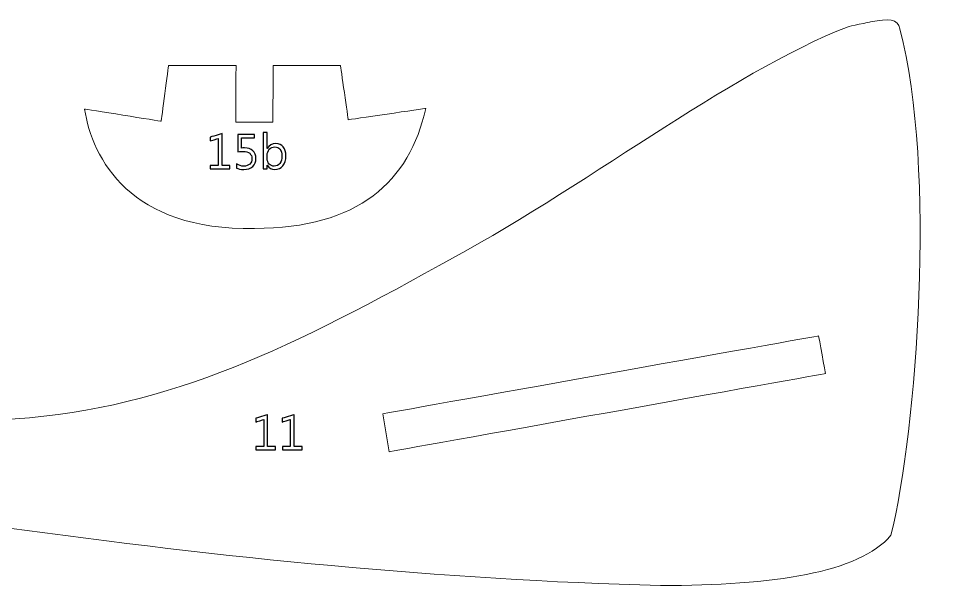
# Model space of a CAD drawing. Header units: centimetres. Extents: x -494 to 505, y -672 to 577.
# Drawn here: x 301.7 to 501.9, y -24.2 to 99.6 of the extents above; entities that cross this region are included whole.
import ezdxf

# ---------------------------------------------------------------- set-up
doc = ezdxf.new("R2010")
doc.units = ezdxf.units.CM
doc.header["$MEASUREMENT"] = 0
doc.layers.add('Camada 1', color=7, linetype='Continuous')
doc.layers.add('Camada 2', color=10, linetype='Continuous')

msp = doc.modelspace()

# ---------------------------------------------------------------- linework, layer by layer
at = {"layer": 'Camada 1', "lineweight": 9}
for points, knots in [([(491.94847, -13.222224), (484.95458, -21.393912), (466.494114, -24.20112), (441.715652, -24.171656), (441.715652, -24.171656), (393.7, -22.940264), (346.273374, -18.068036), (298.60621, -11.492738), (298.60621, -11.492738), (287.507172, -9.87552), (280.424128, -6.211062), (280.51252, 2.111248), (280.51252, 2.111248), (281.410918, 9.612884), (289.427666, 11.889232), (297.804078, 11.994134), (297.804078, 11.994134), (332.237588, 13.70584), (359.086404, 26.509726), (393.480544, 45.657516), (393.480544, 45.657516), (424.470576, 62.062106), (456.303126, 87.503), (482.592634, 97.741232), (482.592634, 97.741232), (482.592634, 97.741232), (487.500676, 98.801174), (487.500676, 98.801174), (487.500676, 98.801174), (491.50143, 99.568), (493.421924, 99.479862), (493.901984, 97.25279), (493.901984, 97.25279), (501.898158, 66.704464), (497.595906, 9.783318), (491.94847, -13.222224)], [0, 0, 0, 0, 0.1, 0.1, 0.1, 0.10000001, 0.2, 0.2, 0.2, 0.20000001, 0.3, 0.3, 0.3, 0.30000001, 0.4, 0.4, 0.4, 0.40000001, 0.5, 0.5, 0.5, 0.50000001, 0.6, 0.6, 0.6, 0.60000001, 0.7, 0.7, 0.7, 0.70000001, 0.8, 0.8, 0.8, 0.80000001, 1, 1, 1, 1]), ([(334.479392, 89.283286), (334.479392, 89.283286), (349.179134, 89.280746), (349.179134, 89.280746), (349.179134, 89.280746), (349.179134, 89.280746), (349.152464, 76.90231), (349.152464, 76.90231), (349.152464, 76.90231), (349.152464, 76.90231), (357.212646, 76.905866), (357.212646, 76.905866), (357.212646, 76.905866), (357.212646, 76.905866), (357.29799, 89.27719), (357.29799, 89.27719), (357.29799, 89.27719), (357.29799, 89.27719), (371.94236, 89.28227), (371.94236, 89.28227), (371.94236, 89.28227), (371.94236, 89.28227), (373.659146, 77.444092), (373.659146, 77.444092), (373.659146, 77.444092), (373.659146, 77.444092), (390.543288, 79.921862), (390.543288, 79.921862), (390.543288, 79.921862), (387.002274, 64.00673), (375.906792, 53.72608), (353.198176, 53.741066), (353.198176, 53.741066), (326.179942, 53.15585), (317.882778, 68.939918), (316.155832, 79.784448), (316.155832, 79.784448), (316.155832, 79.784448), (332.882494, 77.123544), (332.882494, 77.123544), (332.882494, 77.123544), (332.882494, 77.123544), (334.479392, 89.283286), (334.479392, 89.283286)], [0, 0, 0, 0, 0.0833333333, 0.0833333333, 0.0833333333, 0.0833333433, 0.1666666667, 0.1666666667, 0.1666666667, 0.1666666767, 0.25, 0.25, 0.25, 0.25000001, 0.3333333333, 0.3333333333, 0.3333333333, 0.3333333433, 0.4166666667, 0.4166666667, 0.4166666667, 0.4166666767, 0.5, 0.5, 0.5, 0.50000001, 0.5833333333, 0.5833333333, 0.5833333333, 0.5833333433, 0.6666666667, 0.6666666667, 0.6666666667, 0.6666666767, 0.75, 0.75, 0.75, 0.75000001, 0.8333333333, 0.8333333333, 0.8333333333, 0.8333333433, 1, 1, 1, 1]), ([(382.57099, 5.009896), (382.57099, 5.009896), (381.174244, 13.28039), (381.174244, 13.28039), (381.174244, 13.28039), (381.174244, 13.28039), (476.181674, 30.307534), (476.181674, 30.307534), (476.181674, 30.307534), (476.181674, 30.307534), (477.657668, 22.066504), (477.657668, 22.066504), (477.657668, 22.066504), (477.657668, 22.066504), (382.57099, 5.009896), (382.57099, 5.009896)], [0, 0, 0, 0, 0.2, 0.2, 0.2, 0.20000001, 0.4, 0.4, 0.4, 0.40000001, 0.6, 0.6, 0.6, 0.60000001, 1, 1, 1, 1])]:
    msp.add_open_spline(points, degree=3, knots=knots, dxfattribs=at)
at = {"layer": 'Camada 2'}
for points, knots in [([(347.83776, 66.73088), (347.83776, 66.73088), (343.579704, 66.73088), (343.579704, 66.73088), (343.579704, 66.73088), (343.579704, 66.73088), (343.579704, 67.483482), (343.579704, 67.483482), (343.579704, 67.483482), (343.579704, 67.483482), (345.278456, 67.483482), (345.278456, 67.483482), (345.278456, 67.483482), (345.278456, 67.483482), (345.278456, 73.336658), (345.278456, 73.336658), (345.278456, 73.336658), (345.278456, 73.336658), (343.536524, 72.816974), (343.536524, 72.816974), (343.536524, 72.816974), (343.536524, 72.816974), (343.536524, 73.634092), (343.536524, 73.634092), (343.536524, 73.634092), (343.536524, 73.634092), (346.138754, 74.429874), (346.138754, 74.429874), (346.138754, 74.429874), (346.138754, 74.429874), (346.138754, 67.483482), (346.138754, 67.483482), (346.138754, 67.483482), (346.138754, 67.483482), (347.83776, 67.483482), (347.83776, 67.483482), (347.83776, 67.483482), (347.83776, 67.483482), (347.83776, 66.73088), (347.83776, 66.73088)], [0, 0, 0, 0, 0.0909090909, 0.0909090909, 0.0909090909, 0.0909091009, 0.1818181818, 0.1818181818, 0.1818181818, 0.1818181918, 0.2727272727, 0.2727272727, 0.2727272727, 0.2727272827, 0.3636363636, 0.3636363636, 0.3636363636, 0.3636363736, 0.4545454545, 0.4545454545, 0.4545454545, 0.4545454645, 0.5454545455, 0.5454545455, 0.5454545455, 0.5454545555, 0.6363636364, 0.6363636364, 0.6363636364, 0.6363636464, 0.7272727273, 0.7272727273, 0.7272727273, 0.7272727373, 0.8181818182, 0.8181818182, 0.8181818182, 0.8181818282, 1, 1, 1, 1]), ([(349.31096, 66.91376), (349.31096, 66.91376), (349.31096, 67.827652), (349.31096, 67.827652), (349.31096, 67.827652), (349.82531, 67.490848), (350.34855, 67.322192), (350.88068, 67.322192), (350.88068, 67.322192), (351.413064, 67.322192), (351.841308, 67.472814), (352.167444, 67.773804), (352.167444, 67.773804), (352.492056, 68.07327), (352.655124, 68.472812), (352.655124, 68.969382), (352.655124, 68.969382), (352.655124, 69.462142), (352.488246, 69.84746), (352.156776, 70.123304), (352.156776, 70.123304), (351.823528, 70.399402), (351.348548, 70.537324), (350.728534, 70.537324), (350.728534, 70.537324), (350.51873, 70.537324), (350.124522, 70.515988), (349.547434, 70.474586), (349.547434, 70.474586), (349.547434, 70.474586), (349.547434, 74.257916), (349.547434, 74.257916), (349.547434, 74.257916), (349.547434, 74.257916), (353.192588, 74.257916), (353.192588, 74.257916), (353.192588, 74.257916), (353.192588, 74.257916), (353.192588, 73.483724), (353.192588, 73.483724), (353.192588, 73.483724), (353.192588, 73.483724), (350.364552, 73.483724), (350.364552, 73.483724), (350.364552, 73.483724), (350.364552, 73.483724), (350.364552, 71.26859), (350.364552, 71.26859), (350.364552, 71.26859), (350.595946, 71.282814), (350.809052, 71.29018), (351.006156, 71.29018), (351.006156, 71.29018), (351.810828, 71.29018), (352.434652, 71.087488), (352.875342, 70.68439), (352.875342, 70.68439), (353.316286, 70.281038), (353.536758, 69.727318), (353.536758, 69.024754), (353.536758, 69.024754), (353.536758, 68.297298), (353.300284, 67.711066), (352.825304, 67.268598), (352.825304, 67.268598), (352.350324, 66.824098), (351.698052, 66.601848), (350.87179, 66.601848), (350.87179, 66.601848), (350.174814, 66.601848), (349.654876, 66.705734), (349.31096, 66.91376)], [0, 0, 0, 0, 0.0526315789, 0.0526315789, 0.0526315789, 0.0526315889, 0.1052631579, 0.1052631579, 0.1052631579, 0.1052631679, 0.1578947368, 0.1578947368, 0.1578947368, 0.1578947468, 0.2105263158, 0.2105263158, 0.2105263158, 0.2105263258, 0.2631578947, 0.2631578947, 0.2631578947, 0.2631579047, 0.3157894737, 0.3157894737, 0.3157894737, 0.3157894837, 0.3684210526, 0.3684210526, 0.3684210526, 0.3684210626, 0.4210526316, 0.4210526316, 0.4210526316, 0.4210526416, 0.4736842105, 0.4736842105, 0.4736842105, 0.4736842205, 0.5263157895, 0.5263157895, 0.5263157895, 0.5263157995, 0.5789473684, 0.5789473684, 0.5789473684, 0.5789473784, 0.6315789474, 0.6315789474, 0.6315789474, 0.6315789574, 0.6842105263, 0.6842105263, 0.6842105263, 0.6842105363, 0.7368421053, 0.7368421053, 0.7368421053, 0.7368421153, 0.7894736842, 0.7894736842, 0.7894736842, 0.7894736942, 0.8421052632, 0.8421052632, 0.8421052632, 0.8421052732, 0.8947368421, 0.8947368421, 0.8947368421, 0.8947368521, 1, 1, 1, 1]), ([(355.999034, 67.501516), (355.999034, 67.501516), (355.977698, 67.501516), (355.977698, 67.501516), (355.977698, 67.501516), (355.977698, 67.501516), (355.977698, 66.73088), (355.977698, 66.73088), (355.977698, 66.73088), (355.977698, 66.73088), (355.1174, 66.73088), (355.1174, 66.73088), (355.1174, 66.73088), (355.1174, 66.73088), (355.1174, 74.687938), (355.1174, 74.687938), (355.1174, 74.687938), (355.1174, 74.687938), (355.977698, 74.687938), (355.977698, 74.687938), (355.977698, 74.687938), (355.977698, 74.687938), (355.977698, 71.16826), (355.977698, 71.16826), (355.977698, 71.16826), (355.977698, 71.16826), (355.999034, 71.16826), (355.999034, 71.16826), (355.999034, 71.16826), (356.422198, 71.879714), (357.042212, 72.23633), (357.857552, 72.23633), (357.857552, 72.23633), (358.54767, 72.23633), (359.086912, 71.9963), (359.477564, 71.514208), (359.477564, 71.514208), (359.86847, 71.032116), (360.063796, 70.386956), (360.063796, 69.576696), (360.063796, 69.576696), (360.063796, 68.677028), (359.845102, 67.954906), (359.407714, 67.413632), (359.407714, 67.413632), (358.968802, 66.872358), (358.370124, 66.601848), (357.610156, 66.601848), (357.610156, 66.601848), (356.90048, 66.601848), (356.363016, 66.90106), (355.999034, 67.501516)], [0, 0, 0, 0, 0.0714285714, 0.0714285714, 0.0714285714, 0.0714285814, 0.1428571429, 0.1428571429, 0.1428571429, 0.1428571529, 0.2142857143, 0.2142857143, 0.2142857143, 0.2142857243, 0.2857142857, 0.2857142857, 0.2857142857, 0.2857142957, 0.3571428571, 0.3571428571, 0.3571428571, 0.3571428671, 0.4285714286, 0.4285714286, 0.4285714286, 0.4285714386, 0.5, 0.5, 0.5, 0.50000001, 0.5714285714, 0.5714285714, 0.5714285714, 0.5714285814, 0.6428571429, 0.6428571429, 0.6428571429, 0.6428571529, 0.7142857143, 0.7142857143, 0.7142857143, 0.7142857243, 0.7857142857, 0.7857142857, 0.7857142857, 0.7857142957, 0.8571428571, 0.8571428571, 0.8571428571, 0.8571428671, 1, 1, 1, 1]), ([(355.977698, 69.67728), (355.977698, 69.67728), (355.977698, 68.924424), (355.977698, 68.924424), (355.977698, 68.924424), (355.977698, 68.478146), (356.122732, 68.100194), (356.411276, 67.788282), (356.411276, 67.788282), (356.69982, 67.478148), (357.067358, 67.322192), (357.511604, 67.322192), (357.511604, 67.322192), (358.03332, 67.322192), (358.441752, 67.523106), (358.737662, 67.922648), (358.737662, 67.922648), (359.033318, 68.323968), (359.181908, 68.87972), (359.181908, 69.592952), (359.181908, 69.592952), (359.181908, 70.193408), (359.043986, 70.664578), (358.76611, 71.005192), (358.76611, 71.005192), (358.490266, 71.345552), (358.115616, 71.515986), (357.642414, 71.515986), (357.642414, 71.515986), (357.142542, 71.515986), (356.73919, 71.341996), (356.434644, 70.992492), (356.434644, 70.992492), (356.130098, 70.643242), (355.977698, 70.204076), (355.977698, 69.67728)], [0, 0, 0, 0, 0.1, 0.1, 0.1, 0.10000001, 0.2, 0.2, 0.2, 0.20000001, 0.3, 0.3, 0.3, 0.30000001, 0.4, 0.4, 0.4, 0.40000001, 0.5, 0.5, 0.5, 0.50000001, 0.6, 0.6, 0.6, 0.60000001, 0.7, 0.7, 0.7, 0.70000001, 0.8, 0.8, 0.8, 0.80000001, 1, 1, 1, 1]), ([(357.76916, 5.41528), (357.76916, 5.41528), (353.511104, 5.41528), (353.511104, 5.41528), (353.511104, 5.41528), (353.511104, 5.41528), (353.511104, 6.167882), (353.511104, 6.167882), (353.511104, 6.167882), (353.511104, 6.167882), (355.209856, 6.167882), (355.209856, 6.167882), (355.209856, 6.167882), (355.209856, 6.167882), (355.209856, 12.021058), (355.209856, 12.021058), (355.209856, 12.021058), (355.209856, 12.021058), (353.467924, 11.501374), (353.467924, 11.501374), (353.467924, 11.501374), (353.467924, 11.501374), (353.467924, 12.318492), (353.467924, 12.318492), (353.467924, 12.318492), (353.467924, 12.318492), (356.070154, 13.114274), (356.070154, 13.114274), (356.070154, 13.114274), (356.070154, 13.114274), (356.070154, 6.167882), (356.070154, 6.167882), (356.070154, 6.167882), (356.070154, 6.167882), (357.76916, 6.167882), (357.76916, 6.167882), (357.76916, 6.167882), (357.76916, 6.167882), (357.76916, 5.41528), (357.76916, 5.41528)], [0, 0, 0, 0, 0.0909090909, 0.0909090909, 0.0909090909, 0.0909091009, 0.1818181818, 0.1818181818, 0.1818181818, 0.1818181918, 0.2727272727, 0.2727272727, 0.2727272727, 0.2727272827, 0.3636363636, 0.3636363636, 0.3636363636, 0.3636363736, 0.4545454545, 0.4545454545, 0.4545454545, 0.4545454645, 0.5454545455, 0.5454545455, 0.5454545455, 0.5454545555, 0.6363636364, 0.6363636364, 0.6363636364, 0.6363636464, 0.7272727273, 0.7272727273, 0.7272727273, 0.7272727373, 0.8181818182, 0.8181818182, 0.8181818182, 0.8181818282, 1, 1, 1, 1]), ([(363.564932, 5.41528), (363.564932, 5.41528), (359.306876, 5.41528), (359.306876, 5.41528), (359.306876, 5.41528), (359.306876, 5.41528), (359.306876, 6.167882), (359.306876, 6.167882), (359.306876, 6.167882), (359.306876, 6.167882), (361.005628, 6.167882), (361.005628, 6.167882), (361.005628, 6.167882), (361.005628, 6.167882), (361.005628, 12.021058), (361.005628, 12.021058), (361.005628, 12.021058), (361.005628, 12.021058), (359.263696, 11.501374), (359.263696, 11.501374), (359.263696, 11.501374), (359.263696, 11.501374), (359.263696, 12.318492), (359.263696, 12.318492), (359.263696, 12.318492), (359.263696, 12.318492), (361.865926, 13.114274), (361.865926, 13.114274), (361.865926, 13.114274), (361.865926, 13.114274), (361.865926, 6.167882), (361.865926, 6.167882), (361.865926, 6.167882), (361.865926, 6.167882), (363.564932, 6.167882), (363.564932, 6.167882), (363.564932, 6.167882), (363.564932, 6.167882), (363.564932, 5.41528), (363.564932, 5.41528)], [0, 0, 0, 0, 0.0909090909, 0.0909090909, 0.0909090909, 0.0909091009, 0.1818181818, 0.1818181818, 0.1818181818, 0.1818181918, 0.2727272727, 0.2727272727, 0.2727272727, 0.2727272827, 0.3636363636, 0.3636363636, 0.3636363636, 0.3636363736, 0.4545454545, 0.4545454545, 0.4545454545, 0.4545454645, 0.5454545455, 0.5454545455, 0.5454545455, 0.5454545555, 0.6363636364, 0.6363636364, 0.6363636364, 0.6363636464, 0.7272727273, 0.7272727273, 0.7272727273, 0.7272727373, 0.8181818182, 0.8181818182, 0.8181818182, 0.8181818282, 1, 1, 1, 1])]:
    msp.add_open_spline(points, degree=3, knots=knots, dxfattribs=at)
at = {"layer": 'Camada 2', "lineweight": 9}
for points, knots in [([(347.83776, 66.73088), (347.83776, 66.73088), (343.579704, 66.73088), (343.579704, 66.73088), (343.579704, 66.73088), (343.579704, 66.73088), (343.579704, 67.483482), (343.579704, 67.483482), (343.579704, 67.483482), (343.579704, 67.483482), (345.278456, 67.483482), (345.278456, 67.483482), (345.278456, 67.483482), (345.278456, 67.483482), (345.278456, 73.336658), (345.278456, 73.336658), (345.278456, 73.336658), (345.278456, 73.336658), (343.536524, 72.816974), (343.536524, 72.816974), (343.536524, 72.816974), (343.536524, 72.816974), (343.536524, 73.634092), (343.536524, 73.634092), (343.536524, 73.634092), (343.536524, 73.634092), (346.138754, 74.429874), (346.138754, 74.429874), (346.138754, 74.429874), (346.138754, 74.429874), (346.138754, 67.483482), (346.138754, 67.483482), (346.138754, 67.483482), (346.138754, 67.483482), (347.83776, 67.483482), (347.83776, 67.483482), (347.83776, 67.483482), (347.83776, 67.483482), (347.83776, 66.73088), (347.83776, 66.73088)], [0, 0, 0, 0, 0.0909090909, 0.0909090909, 0.0909090909, 0.0909091009, 0.1818181818, 0.1818181818, 0.1818181818, 0.1818181918, 0.2727272727, 0.2727272727, 0.2727272727, 0.2727272827, 0.3636363636, 0.3636363636, 0.3636363636, 0.3636363736, 0.4545454545, 0.4545454545, 0.4545454545, 0.4545454645, 0.5454545455, 0.5454545455, 0.5454545455, 0.5454545555, 0.6363636364, 0.6363636364, 0.6363636364, 0.6363636464, 0.7272727273, 0.7272727273, 0.7272727273, 0.7272727373, 0.8181818182, 0.8181818182, 0.8181818182, 0.8181818282, 1, 1, 1, 1]), ([(349.31096, 66.91376), (349.31096, 66.91376), (349.31096, 67.827652), (349.31096, 67.827652), (349.31096, 67.827652), (349.82531, 67.490848), (350.34855, 67.322192), (350.88068, 67.322192), (350.88068, 67.322192), (351.413064, 67.322192), (351.841308, 67.472814), (352.167444, 67.773804), (352.167444, 67.773804), (352.492056, 68.07327), (352.655124, 68.472812), (352.655124, 68.969382), (352.655124, 68.969382), (352.655124, 69.462142), (352.488246, 69.84746), (352.156776, 70.123304), (352.156776, 70.123304), (351.823528, 70.399402), (351.348548, 70.537324), (350.728534, 70.537324), (350.728534, 70.537324), (350.51873, 70.537324), (350.124522, 70.515988), (349.547434, 70.474586), (349.547434, 70.474586), (349.547434, 70.474586), (349.547434, 74.257916), (349.547434, 74.257916), (349.547434, 74.257916), (349.547434, 74.257916), (353.192588, 74.257916), (353.192588, 74.257916), (353.192588, 74.257916), (353.192588, 74.257916), (353.192588, 73.483724), (353.192588, 73.483724), (353.192588, 73.483724), (353.192588, 73.483724), (350.364552, 73.483724), (350.364552, 73.483724), (350.364552, 73.483724), (350.364552, 73.483724), (350.364552, 71.26859), (350.364552, 71.26859), (350.364552, 71.26859), (350.595946, 71.282814), (350.809052, 71.29018), (351.006156, 71.29018), (351.006156, 71.29018), (351.810828, 71.29018), (352.434652, 71.087488), (352.875342, 70.68439), (352.875342, 70.68439), (353.316286, 70.281038), (353.536758, 69.727318), (353.536758, 69.024754), (353.536758, 69.024754), (353.536758, 68.297298), (353.300284, 67.711066), (352.825304, 67.268598), (352.825304, 67.268598), (352.350324, 66.824098), (351.698052, 66.601848), (350.87179, 66.601848), (350.87179, 66.601848), (350.174814, 66.601848), (349.654876, 66.705734), (349.31096, 66.91376)], [0, 0, 0, 0, 0.0526315789, 0.0526315789, 0.0526315789, 0.0526315889, 0.1052631579, 0.1052631579, 0.1052631579, 0.1052631679, 0.1578947368, 0.1578947368, 0.1578947368, 0.1578947468, 0.2105263158, 0.2105263158, 0.2105263158, 0.2105263258, 0.2631578947, 0.2631578947, 0.2631578947, 0.2631579047, 0.3157894737, 0.3157894737, 0.3157894737, 0.3157894837, 0.3684210526, 0.3684210526, 0.3684210526, 0.3684210626, 0.4210526316, 0.4210526316, 0.4210526316, 0.4210526416, 0.4736842105, 0.4736842105, 0.4736842105, 0.4736842205, 0.5263157895, 0.5263157895, 0.5263157895, 0.5263157995, 0.5789473684, 0.5789473684, 0.5789473684, 0.5789473784, 0.6315789474, 0.6315789474, 0.6315789474, 0.6315789574, 0.6842105263, 0.6842105263, 0.6842105263, 0.6842105363, 0.7368421053, 0.7368421053, 0.7368421053, 0.7368421153, 0.7894736842, 0.7894736842, 0.7894736842, 0.7894736942, 0.8421052632, 0.8421052632, 0.8421052632, 0.8421052732, 0.8947368421, 0.8947368421, 0.8947368421, 0.8947368521, 1, 1, 1, 1]), ([(355.999034, 67.501516), (355.999034, 67.501516), (355.977698, 67.501516), (355.977698, 67.501516), (355.977698, 67.501516), (355.977698, 67.501516), (355.977698, 66.73088), (355.977698, 66.73088), (355.977698, 66.73088), (355.977698, 66.73088), (355.1174, 66.73088), (355.1174, 66.73088), (355.1174, 66.73088), (355.1174, 66.73088), (355.1174, 74.687938), (355.1174, 74.687938), (355.1174, 74.687938), (355.1174, 74.687938), (355.977698, 74.687938), (355.977698, 74.687938), (355.977698, 74.687938), (355.977698, 74.687938), (355.977698, 71.16826), (355.977698, 71.16826), (355.977698, 71.16826), (355.977698, 71.16826), (355.999034, 71.16826), (355.999034, 71.16826), (355.999034, 71.16826), (356.422198, 71.879714), (357.042212, 72.23633), (357.857552, 72.23633), (357.857552, 72.23633), (358.54767, 72.23633), (359.086912, 71.9963), (359.477564, 71.514208), (359.477564, 71.514208), (359.86847, 71.032116), (360.063796, 70.386956), (360.063796, 69.576696), (360.063796, 69.576696), (360.063796, 68.677028), (359.845102, 67.954906), (359.407714, 67.413632), (359.407714, 67.413632), (358.968802, 66.872358), (358.370124, 66.601848), (357.610156, 66.601848), (357.610156, 66.601848), (356.90048, 66.601848), (356.363016, 66.90106), (355.999034, 67.501516)], [0, 0, 0, 0, 0.0714285714, 0.0714285714, 0.0714285714, 0.0714285814, 0.1428571429, 0.1428571429, 0.1428571429, 0.1428571529, 0.2142857143, 0.2142857143, 0.2142857143, 0.2142857243, 0.2857142857, 0.2857142857, 0.2857142857, 0.2857142957, 0.3571428571, 0.3571428571, 0.3571428571, 0.3571428671, 0.4285714286, 0.4285714286, 0.4285714286, 0.4285714386, 0.5, 0.5, 0.5, 0.50000001, 0.5714285714, 0.5714285714, 0.5714285714, 0.5714285814, 0.6428571429, 0.6428571429, 0.6428571429, 0.6428571529, 0.7142857143, 0.7142857143, 0.7142857143, 0.7142857243, 0.7857142857, 0.7857142857, 0.7857142857, 0.7857142957, 0.8571428571, 0.8571428571, 0.8571428571, 0.8571428671, 1, 1, 1, 1]), ([(355.977698, 69.67728), (355.977698, 69.67728), (355.977698, 68.924424), (355.977698, 68.924424), (355.977698, 68.924424), (355.977698, 68.478146), (356.122732, 68.100194), (356.411276, 67.788282), (356.411276, 67.788282), (356.69982, 67.478148), (357.067358, 67.322192), (357.511604, 67.322192), (357.511604, 67.322192), (358.03332, 67.322192), (358.441752, 67.523106), (358.737662, 67.922648), (358.737662, 67.922648), (359.033318, 68.323968), (359.181908, 68.87972), (359.181908, 69.592952), (359.181908, 69.592952), (359.181908, 70.193408), (359.043986, 70.664578), (358.76611, 71.005192), (358.76611, 71.005192), (358.490266, 71.345552), (358.115616, 71.515986), (357.642414, 71.515986), (357.642414, 71.515986), (357.142542, 71.515986), (356.73919, 71.341996), (356.434644, 70.992492), (356.434644, 70.992492), (356.130098, 70.643242), (355.977698, 70.204076), (355.977698, 69.67728)], [0, 0, 0, 0, 0.1, 0.1, 0.1, 0.10000001, 0.2, 0.2, 0.2, 0.20000001, 0.3, 0.3, 0.3, 0.30000001, 0.4, 0.4, 0.4, 0.40000001, 0.5, 0.5, 0.5, 0.50000001, 0.6, 0.6, 0.6, 0.60000001, 0.7, 0.7, 0.7, 0.70000001, 0.8, 0.8, 0.8, 0.80000001, 1, 1, 1, 1]), ([(357.76916, 5.41528), (357.76916, 5.41528), (353.511104, 5.41528), (353.511104, 5.41528), (353.511104, 5.41528), (353.511104, 5.41528), (353.511104, 6.167882), (353.511104, 6.167882), (353.511104, 6.167882), (353.511104, 6.167882), (355.209856, 6.167882), (355.209856, 6.167882), (355.209856, 6.167882), (355.209856, 6.167882), (355.209856, 12.021058), (355.209856, 12.021058), (355.209856, 12.021058), (355.209856, 12.021058), (353.467924, 11.501374), (353.467924, 11.501374), (353.467924, 11.501374), (353.467924, 11.501374), (353.467924, 12.318492), (353.467924, 12.318492), (353.467924, 12.318492), (353.467924, 12.318492), (356.070154, 13.114274), (356.070154, 13.114274), (356.070154, 13.114274), (356.070154, 13.114274), (356.070154, 6.167882), (356.070154, 6.167882), (356.070154, 6.167882), (356.070154, 6.167882), (357.76916, 6.167882), (357.76916, 6.167882), (357.76916, 6.167882), (357.76916, 6.167882), (357.76916, 5.41528), (357.76916, 5.41528)], [0, 0, 0, 0, 0.0909090909, 0.0909090909, 0.0909090909, 0.0909091009, 0.1818181818, 0.1818181818, 0.1818181818, 0.1818181918, 0.2727272727, 0.2727272727, 0.2727272727, 0.2727272827, 0.3636363636, 0.3636363636, 0.3636363636, 0.3636363736, 0.4545454545, 0.4545454545, 0.4545454545, 0.4545454645, 0.5454545455, 0.5454545455, 0.5454545455, 0.5454545555, 0.6363636364, 0.6363636364, 0.6363636364, 0.6363636464, 0.7272727273, 0.7272727273, 0.7272727273, 0.7272727373, 0.8181818182, 0.8181818182, 0.8181818182, 0.8181818282, 1, 1, 1, 1]), ([(363.564932, 5.41528), (363.564932, 5.41528), (359.306876, 5.41528), (359.306876, 5.41528), (359.306876, 5.41528), (359.306876, 5.41528), (359.306876, 6.167882), (359.306876, 6.167882), (359.306876, 6.167882), (359.306876, 6.167882), (361.005628, 6.167882), (361.005628, 6.167882), (361.005628, 6.167882), (361.005628, 6.167882), (361.005628, 12.021058), (361.005628, 12.021058), (361.005628, 12.021058), (361.005628, 12.021058), (359.263696, 11.501374), (359.263696, 11.501374), (359.263696, 11.501374), (359.263696, 11.501374), (359.263696, 12.318492), (359.263696, 12.318492), (359.263696, 12.318492), (359.263696, 12.318492), (361.865926, 13.114274), (361.865926, 13.114274), (361.865926, 13.114274), (361.865926, 13.114274), (361.865926, 6.167882), (361.865926, 6.167882), (361.865926, 6.167882), (361.865926, 6.167882), (363.564932, 6.167882), (363.564932, 6.167882), (363.564932, 6.167882), (363.564932, 6.167882), (363.564932, 5.41528), (363.564932, 5.41528)], [0, 0, 0, 0, 0.0909090909, 0.0909090909, 0.0909090909, 0.0909091009, 0.1818181818, 0.1818181818, 0.1818181818, 0.1818181918, 0.2727272727, 0.2727272727, 0.2727272727, 0.2727272827, 0.3636363636, 0.3636363636, 0.3636363636, 0.3636363736, 0.4545454545, 0.4545454545, 0.4545454545, 0.4545454645, 0.5454545455, 0.5454545455, 0.5454545455, 0.5454545555, 0.6363636364, 0.6363636364, 0.6363636364, 0.6363636464, 0.7272727273, 0.7272727273, 0.7272727273, 0.7272727373, 0.8181818182, 0.8181818182, 0.8181818182, 0.8181818282, 1, 1, 1, 1])]:
    msp.add_open_spline(points, degree=3, knots=knots, dxfattribs=at)

doc.saveas('drawing.dxf')
